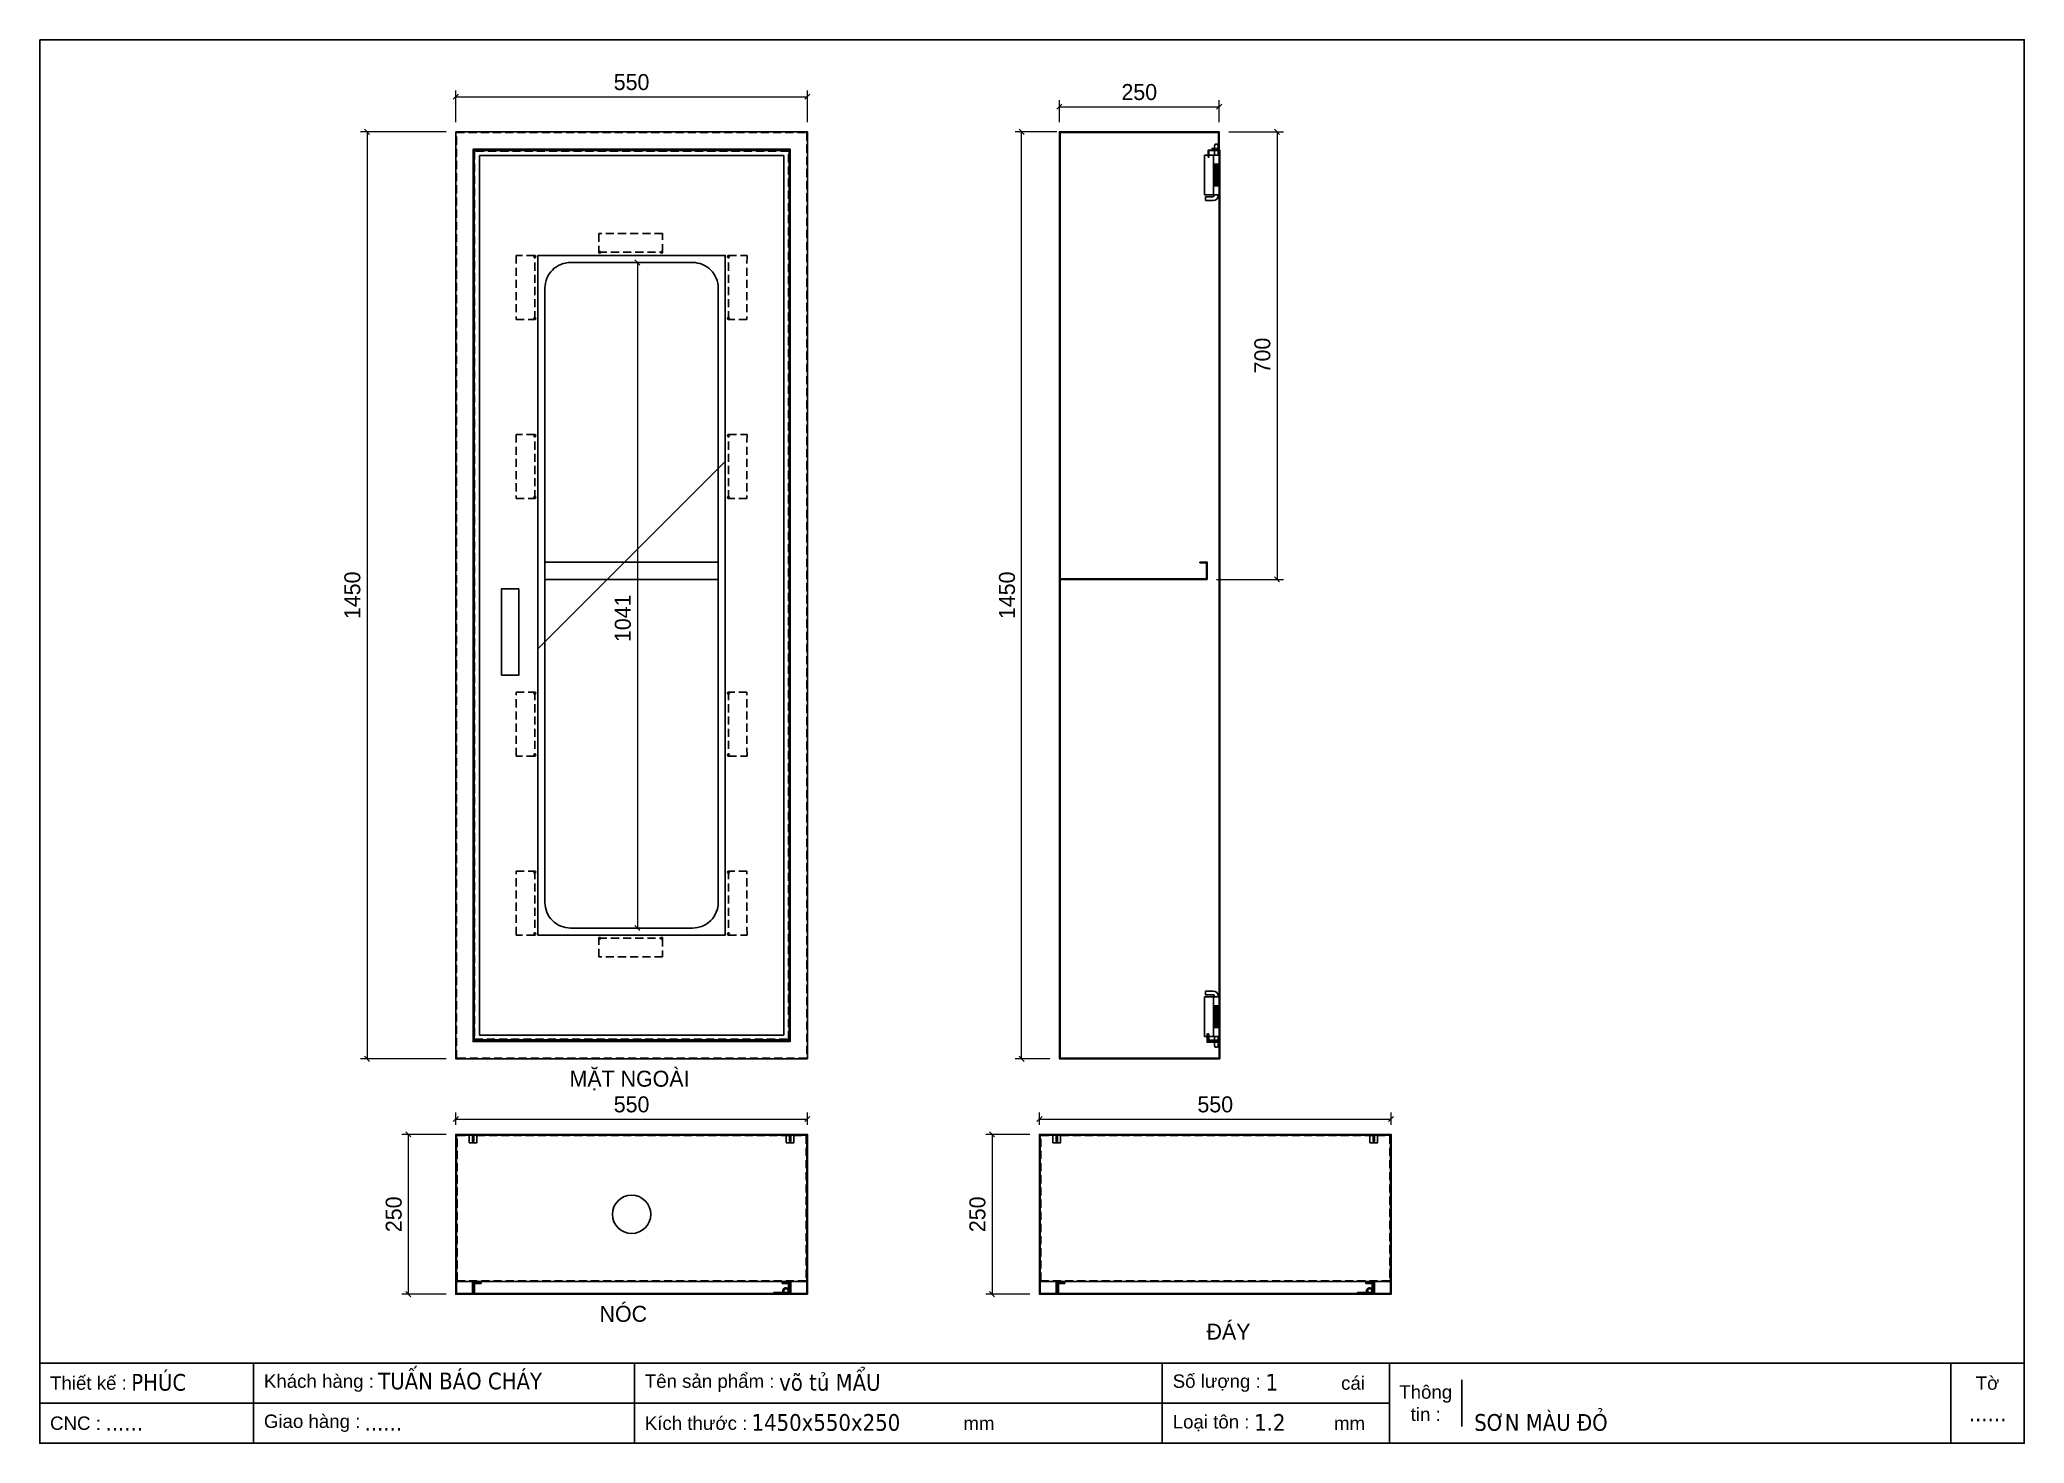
# Model space of a CAD drawing. Header units: millimetres. Extents: x 0 to 3105, y 0 to 2195.
import ezdxf
from ezdxf.enums import TextEntityAlignment as Align

# ---------------------------------------------------------------- set-up
doc = ezdxf.new("R2010")
doc.units = ezdxf.units.MM
doc.linetypes.add('HIDDENX2', pattern=[19.05, 12.7, -6.35])
doc.layers.add('DIM', color=253, linetype='Continuous')
doc.styles.add('Arial', font='arial.ttf')
doc.styles.add('Tahoma (Input Text)', font='tahoma.ttf')
doc.dimstyles.new('Dim-25', dxfattribs={"dimtxt": 25, "dimasz": 8, "dimexe": 10, "dimexo": 15, "dimgap": 10, "dimtad": 1, "dimdec": 0, "dimtxsty": 'Standard', "dimblk": 'OBLIQUE', "dimcen": 10, "dimclrd": 5, "dimclre": 5, "dimclrt": 3, "dimazin": 3, "dimtfac": 1, "dimtdec": 0, "dimtmove": 0, "dimatfit": 3, "dimldrblk": 'OBLIQUE', "dimlwd": 9, "dimlwe": 9})

# ---------------------------------------------------------------- blocks, each defined once
blk = doc.blocks.new('*D1')
at = {"color": 0, "linetype": 'ByBlock', "lineweight": -2}
for p, q in [((1540.3, 2047.4), (1532.3, 2055.4)), ((1532.3, 605.4), (1540.3, 597.4))]:
    blk.add_line(p, q, dxfattribs=at)
at = {"layer": 'Defpoints', "color": 0, "transparency": 16777216}
for p in [(1536.3, 2051.4), (1606.3, 2051.4), (1595.3, 601.4)]:
    blk.add_point(p, dxfattribs=at)
at = {"layer": 'DIM', "color": 5, "lineweight": 9, "transparency": 16777216}
for p, q in [((1591.3, 2051.4), (1526.3, 2051.4)), ((1536.3, 601.4), (1536.3, 2051.4)), ((1580.3, 601.4), (1526.3, 601.4))]:
    blk.add_line(p, q, dxfattribs=at)
at = {"layer": 'DIM', "color": 3, "transparency": 16777216, "insert": (1513.5, 1326.4), "char_height": 25, "attachment_point": 5, "rotation": 90}
blk.add_mtext('1450', dxfattribs=at)
blk = doc.blocks.new('_Oblique')
at = {"color": 0, "linetype": 'ByBlock', "lineweight": -2}
blk.add_line((-0.5, -0.5), (0.5, 0.5), dxfattribs=at)
blk = doc.blocks.new('HL035-1-2')
at = {"color": 1}
for p, q in [((-4.5, 79), (18.5, 79)), ((-4.5, 65), (-4.5, 79)), ((-4.5, 65), (4.5, 65)), ((1.3, 65), (-4, 64)), ((4, 64), (-4, 62.5)), ((-4, 64), (-3, 64)), ((4, 62.5), (-4, 61)), ((-4, 62.5), (-3, 62.5)), ((-3, 79), (-3, 80)), ((-3, 79), (-3, 79)), ((3, 79), (3, 80)), ((3, 64), (4, 64)), ((3, 62.5), (4, 62.5)), ((4.5, 65), (4.5, 79)), ((4.5, 65), (4.5, 31)), ((5, 88), (17, 88)), ((5, 82), (17, 82)), ((17, 88), (17, 82)), ((18.5, 79), (18.5, 17)), ((4, 61), (-4, 59.5)), ((-4, 61), (-3, 61)), ((4, 59.5), (-4, 58)), ((-4, 59.5), (-3, 59.5)), ((4, 58), (-4, 56.5)), ((-4, 58), (-3, 58)), ((4, 56.5), (-4, 55)), ((-4, 56.5), (-3, 56.5)), ((4, 55), (-4, 53.5)), ((-4, 55), (-3, 55)), ((4, 53.5), (-4, 52)), ((-4, 53.5), (-3, 53.5)), ((4, 52), (-4, 50.5)), ((-4, 52), (-3, 52)), ((4, 50.5), (-4, 49)), ((-4, 50.5), (-3, 50.5)), ((4, 49), (-4, 47.5)), ((-4, 49), (-3, 49)), ((4, 47.5), (-4, 46)), ((-4, 47.5), (-3, 47.5)), ((4, 46), (-4, 44.5)), ((-4, 46), (-3, 46)), ((4, 44.5), (-4, 43)), ((-4, 44.5), (-3, 44.5)), ((4, 43), (-4, 41.5)), ((-4, 43), (-3, 43)), ((4, 41.5), (-4, 40)), ((-4, 41.5), (-3, 41.5)), ((4, 40), (-4, 38.5)), ((-4, 40), (-3, 40)), ((4, 38.5), (-4, 37)), ((-4, 38.5), (-3, 38.5)), ((4, 37), (-4, 35.5)), ((-4, 37), (-3, 37)), ((4, 35.5), (-4, 34)), ((-4, 35.5), (-3, 35.5)), ((4, 34), (-4, 32.5)), ((-4, 34), (-3, 34)), ((3, 61), (4, 61)), ((3, 59.5), (4, 59.5)), ((3, 58), (4, 58)), ((3, 56.5), (4, 56.5)), ((3, 55), (4, 55)), ((3, 53.5), (4, 53.5)), ((3, 52), (4, 52)), ((3, 50.5), (4, 50.5)), ((3, 49), (4, 49)), ((3, 47.5), (4, 47.5)), ((3, 46), (4, 46)), ((3, 44.5), (4, 44.5)), ((3, 43), (4, 43)), ((3, 41.5), (4, 41.5)), ((3, 40), (4, 40)), ((3, 38.5), (4, 38.5)), ((3, 37), (4, 37)), ((3, 35.5), (4, 35.5)), ((3, 34), (4, 34)), ((-4.5, 17), (-4.5, 31)), ((-4.5, 31), (4.5, 31)), ((18.5, 17), (-4.5, 17)), ((-3, 3), (-2, 0)), ((3, 3), (2, 0)), ((4.5, 17), (4.5, 31))]:
    blk.add_line(p, q, dxfattribs=at)
for points in [[(-3, 32.5), (-3, 65)], [(3, 65), (3, 32.5)], [(-3, 3), (-3, 17)], [(2, 0), (-2, 0)], [(3, 17), (3, 3)]]:
    blk.add_lwpolyline(points, dxfattribs=at)
blk.add_lwpolyline([(-4, 32.5), (4, 32.5), (4, 31), (-4, 31)], close=True, dxfattribs=at)
for radius in [8, 2]:
    blk.add_arc((5, 80), radius, 90, 180, dxfattribs=at)
blk = doc.blocks.new('*D2')
at = {"color": 0, "linetype": 'ByBlock', "lineweight": -2}
for p, q in [((655, 2110.2), (647, 2102.2)), ((1197, 2102.2), (1205, 2110.2))]:
    blk.add_line(p, q, dxfattribs=at)
at = {"layer": 'Defpoints', "color": 0, "transparency": 16777216}
for p in [(1201, 2106.2), (651, 2051.4), (1201, 2051.4)]:
    blk.add_point(p, dxfattribs=at)
at = {"layer": 'DIM', "color": 5, "lineweight": 9, "transparency": 16777216}
for p, q in [((651, 2066.4), (651, 2116.2)), ((1201, 2066.4), (1201, 2116.2)), ((651, 2106.2), (1201, 2106.2))]:
    blk.add_line(p, q, dxfattribs=at)
at = {"layer": 'DIM', "color": 3, "transparency": 16777216, "insert": (926, 2129), "char_height": 25, "attachment_point": 5}
blk.add_mtext('550', dxfattribs=at)
blk = doc.blocks.new('*D3')
at = {"color": 0, "linetype": 'ByBlock', "lineweight": -2}
for p, q in [((516.1, 2047.4), (508.1, 2055.4)), ((508.1, 605.4), (516.1, 597.4))]:
    blk.add_line(p, q, dxfattribs=at)
at = {"layer": 'Defpoints', "color": 0, "transparency": 16777216}
for p in [(651, 2051.4), (512.1, 601.4), (651, 601.4)]:
    blk.add_point(p, dxfattribs=at)
at = {"layer": 'DIM', "color": 5, "lineweight": 9, "transparency": 16777216}
for p, q in [((636, 2051.4), (502.1, 2051.4)), ((512.1, 2051.4), (512.1, 601.4)), ((636, 601.4), (502.1, 601.4))]:
    blk.add_line(p, q, dxfattribs=at)
at = {"layer": 'DIM', "color": 3, "transparency": 16777216, "insert": (489.3, 1326.4), "char_height": 25, "attachment_point": 5, "rotation": 90}
blk.add_mtext('1450', dxfattribs=at)
blk = doc.blocks.new('*D4')
at = {"color": 0, "linetype": 'ByBlock', "lineweight": -2}
for p, q in [((580.7, 479.2), (572.7, 487.2)), ((572.7, 237.2), (580.7, 229.2))]:
    blk.add_line(p, q, dxfattribs=at)
at = {"layer": 'Defpoints', "color": 0, "transparency": 16777216}
for p in [(651, 483.2), (576.7, 233.2), (651, 233.2)]:
    blk.add_point(p, dxfattribs=at)
at = {"layer": 'DIM', "color": 5, "lineweight": 9, "transparency": 16777216}
for p, q in [((636, 483.2), (566.7, 483.2)), ((576.7, 483.2), (576.7, 233.2)), ((636, 233.2), (566.7, 233.2))]:
    blk.add_line(p, q, dxfattribs=at)
at = {"layer": 'DIM', "color": 3, "transparency": 16777216, "insert": (554, 358.2), "char_height": 25, "attachment_point": 5, "rotation": 90}
blk.add_mtext('250', dxfattribs=at)
blk = doc.blocks.new('khungtenAsean2')
at = {"color": 7}
for p, q in [((2970, -1980), (0, -1980)), ((320, -1980), (320, -2100)), ((890, -1980), (890, -2100)), ((1680, -1980), (1680, -2100)), ((2020, -1980), (2020, -2100)), ((2860, -1980), (2860, -2100)), ((2128.3, -2005), (2128.3, -2075)), ((2020, -2040), (0, -2040))]:
    blk.add_line(p, q, dxfattribs=at)
blk.add_lwpolyline([(0, 0), (2970, 0), (2970, -2100), (0, -2100)], close=True, dxfattribs=at)
at = {"color": 2, "char_height": 20, "style": 'Arial'}
for s, insert, width, attachment_point in [('  Thiết kế :', (0, -2010), 917.634, 4), ('  Khách hàng :', (320, -2010), 917.634, 4), ('  Tên sản phẩm :', (890, -2010), 917.634, 4), ('  Số lượng :', (1680, -2010), 917.634, 4), ('cái', (1947.6, -2010), 917.634, 4), ('Thông\\Ptin :', (2074.2, -2040), 108.311, 5), ('Tờ', (2915, -2010), 110, 5), ('  CNC :', (0, -2070), 917.634, 4), ('  Giao hàng :', (320, -2070), 917.634, 4), ('  Kích thước :', (890, -2070), 917.634, 4), ('mm', (1382.3, -2070), 917.634, 4), ('  Loại tôn :', (1680, -2070), 917.634, 4), ('mm', (1936.9, -2070), 917.634, 4)]:
    blk.add_mtext(s, dxfattribs=dict(at, insert=insert, width=width, attachment_point=attachment_point))
at = {"color": 1, "style": 'Tahoma (Input Text)', "flags": 8}
for tag, p in [('#01', (137.1, -2021.3)), ('#03', (506.6, -2019.3)), ('#05', (1106.6, -2021.3)), ('#07', (1834.7, -2021.3)), ('#09', (2146.7, -2021.3)), ('#02', (98.5, -2081.3)), ('#04', (486.1, -2081.3)), ('#06', (1065.3, -2081.3)), ('#08', (1817.4, -2081.3)), ('#10', (2146.7, -2081.3))]:
    blk.add_attdef(tag, p, '', height=25, dxfattribs=at)
blk.add_attdef('#11', text='', height=25, dxfattribs=at).set_placement((2915, -2067.3), align=Align.CENTER)
blk = doc.blocks.new('*D5')
at = {"color": 0, "linetype": 'ByBlock', "lineweight": -2}
for p, q in [((1939.8, 2047.4), (1931.8, 2055.4)), ((1931.8, 1355.3), (1939.8, 1347.3))]:
    blk.add_line(p, q, dxfattribs=at)
at = {"layer": 'Defpoints', "color": 0, "transparency": 16777216}
for p in [(1845.3, 2051.4), (1826.3, 1351.3), (1935.8, 1351.3)]:
    blk.add_point(p, dxfattribs=at)
at = {"layer": 'DIM', "color": 5, "lineweight": 9, "transparency": 16777216}
for p, q in [((1860.3, 2051.4), (1945.8, 2051.4)), ((1935.8, 2051.4), (1935.8, 1351.3)), ((1841.3, 1351.3), (1945.8, 1351.3))]:
    blk.add_line(p, q, dxfattribs=at)
at = {"layer": 'DIM', "color": 3, "transparency": 16777216, "insert": (1913, 1701.4), "char_height": 25, "attachment_point": 5, "rotation": 90}
blk.add_mtext('700', dxfattribs=at)
blk = doc.blocks.new('*D6')
at = {"color": 0, "linetype": 'ByBlock', "lineweight": -2}
for p, q in [((1939.8, 2047.4), (1931.8, 2055.4)), ((1931.8, 1355.3), (1939.8, 1347.3))]:
    blk.add_line(p, q, dxfattribs=at)
at = {"layer": 'Defpoints', "color": 0, "transparency": 16777216}
for p in [(1845.3, 2051.4), (1826.3, 1351.3), (1935.8, 1351.3)]:
    blk.add_point(p, dxfattribs=at)
at = {"layer": 'DIM', "color": 5, "lineweight": 9, "transparency": 16777216}
for p, q in [((1860.3, 2051.4), (1945.8, 2051.4)), ((1935.8, 2051.4), (1935.8, 1351.3)), ((1841.3, 1351.3), (1945.8, 1351.3))]:
    blk.add_line(p, q, dxfattribs=at)
at = {"layer": 'DIM', "color": 3, "transparency": 16777216, "insert": (1913, 1701.4), "char_height": 25, "attachment_point": 5, "rotation": 90}
blk.add_mtext('700', dxfattribs=at)
blk = doc.blocks.new('*D7')
at = {"color": 0, "linetype": 'ByBlock', "lineweight": -2}
for p, q in [((1599.3, 2094.6), (1591.3, 2086.6)), ((1841.3, 2086.6), (1849.3, 2094.6))]:
    blk.add_line(p, q, dxfattribs=at)
at = {"layer": 'Defpoints', "color": 0, "ltscale": 3, "transparency": 16777216}
for p in [(1845.3, 2090.6), (1595.3, 2051.4), (1845.3, 2051.4)]:
    blk.add_point(p, dxfattribs=at)
at = {"layer": 'DIM', "color": 5, "lineweight": 9, "ltscale": 3, "transparency": 16777216}
for p, q in [((1595.3, 2066.4), (1595.3, 2100.6)), ((1595.3, 2090.6), (1845.3, 2090.6)), ((1845.3, 2066.4), (1845.3, 2100.6))]:
    blk.add_line(p, q, dxfattribs=at)
at = {"layer": 'DIM', "color": 3, "ltscale": 3, "transparency": 16777216, "insert": (1720.3, 2113.4), "char_height": 25, "attachment_point": 5}
blk.add_mtext('250', dxfattribs=at)
blk = doc.blocks.new('*D8')
at = {"color": 0, "linetype": 'ByBlock', "lineweight": -2}
for p, q in [((939.1, 1842.9), (931.1, 1850.9)), ((931.1, 809.9), (939.1, 801.9))]:
    blk.add_line(p, q, dxfattribs=at)
at = {"layer": 'Defpoints', "color": 0, "ltscale": 3, "transparency": 16777216}
for p in [(893.5, 1846.9), (893.5, 805.9), (935.1, 805.9)]:
    blk.add_point(p, dxfattribs=at)
at = {"layer": 'DIM', "color": 5, "lineweight": 9, "ltscale": 3, "transparency": 16777216}
for p, q in [((908.5, 1846.9), (945.1, 1846.9)), ((935.1, 1846.9), (935.1, 805.9)), ((908.5, 805.9), (945.1, 805.9))]:
    blk.add_line(p, q, dxfattribs=at)
at = {"layer": 'DIM', "color": 3, "ltscale": 3, "transparency": 16777216, "insert": (912.4, 1290.4), "char_height": 25, "attachment_point": 5, "rotation": 90}
blk.add_mtext('1041', dxfattribs=at)
blk = doc.blocks.new('*D9')
at = {"color": 0, "linetype": 'ByBlock', "lineweight": -2}
for p, q in [((655, 511.2), (647, 503.2)), ((1197, 503.2), (1205, 511.2))]:
    blk.add_line(p, q, dxfattribs=at)
at = {"layer": 'Defpoints', "color": 0, "ltscale": 3, "transparency": 16777216}
for p in [(1201, 507.2), (651, 483.2), (1201, 483.2)]:
    blk.add_point(p, dxfattribs=at)
at = {"layer": 'DIM', "color": 5, "lineweight": 9, "ltscale": 3, "transparency": 16777216}
for p, q in [((651, 498.2), (651, 517.2)), ((651, 507.2), (1201, 507.2)), ((1201, 498.2), (1201, 517.2))]:
    blk.add_line(p, q, dxfattribs=at)
at = {"layer": 'DIM', "color": 3, "ltscale": 3, "transparency": 16777216, "insert": (926, 530), "char_height": 25, "attachment_point": 5}
blk.add_mtext('550', dxfattribs=at)
blk = doc.blocks.new('*D10')
at = {"color": 0, "linetype": 'ByBlock', "lineweight": -2}
for p, q in [((1494, 479.2), (1486, 487.2)), ((1486, 237.2), (1494, 229.2))]:
    blk.add_line(p, q, dxfattribs=at)
at = {"layer": 'Defpoints', "color": 0, "transparency": 16777216}
for p in [(1564.2, 483.2), (1490, 233.2), (1564.2, 233.2)]:
    blk.add_point(p, dxfattribs=at)
at = {"layer": 'DIM', "color": 5, "lineweight": 9, "transparency": 16777216}
for p, q in [((1549.2, 483.2), (1480, 483.2)), ((1490, 483.2), (1490, 233.2)), ((1549.2, 233.2), (1480, 233.2))]:
    blk.add_line(p, q, dxfattribs=at)
at = {"layer": 'DIM', "color": 3, "transparency": 16777216, "insert": (1467.2, 358.2), "char_height": 25, "attachment_point": 5, "rotation": 90}
blk.add_mtext('250', dxfattribs=at)
blk = doc.blocks.new('*D11')
at = {"color": 0, "linetype": 'ByBlock', "lineweight": -2}
for p, q in [((1568.2, 511.2), (1560.2, 503.2)), ((2110.2, 503.2), (2118.2, 511.2))]:
    blk.add_line(p, q, dxfattribs=at)
at = {"layer": 'Defpoints', "color": 0, "ltscale": 3, "transparency": 16777216}
for p in [(2114.2, 507.2), (1564.2, 483.2), (2114.2, 483.2)]:
    blk.add_point(p, dxfattribs=at)
at = {"layer": 'DIM', "color": 5, "lineweight": 9, "ltscale": 3, "transparency": 16777216}
for p, q in [((1564.2, 498.2), (1564.2, 517.2)), ((1564.2, 507.2), (2114.2, 507.2)), ((2114.2, 498.2), (2114.2, 517.2))]:
    blk.add_line(p, q, dxfattribs=at)
at = {"layer": 'DIM', "color": 3, "ltscale": 3, "transparency": 16777216, "insert": (1839.2, 530), "char_height": 25, "attachment_point": 5}
blk.add_mtext('550', dxfattribs=at)

msp = doc.modelspace()

# ---------------------------------------------------------------- hatches: boundary and pattern name
at = {"ltscale": 3}
h = msp.add_hatch(dxfattribs=at)
h.set_pattern_fill('ANSI31', color=4, scale=100, style=0)
h.set_pattern_definition([(45, (-120425.7, 1087422.4), (-883.8835, 883.8835), [])])
h.paths.add_polyline_path([(779.5, 794.9), (1072.5, 794.9), (1072.5, 1857.9), (779.5, 1857.9)])

# ---------------------------------------------------------------- linework, layer by layer
at = {"color": 1}
for p, q in [((1148.7, 235.7), (1167, 235.7)), ((1148.7, 235.7), (1148.7, 234.2)), ((1167.2, 234.2), (1148.7, 234.2)), ((1162.8, 237.7), (1164.3, 238)), ((1167.2, 241.7), (1172.3, 241.7)), ((1167.2, 235.7), (1172.3, 235.7)), ((2061.9, 235.7), (2080.3, 235.7)), ((2061.9, 235.7), (2061.9, 234.2)), ((2080.4, 234.2), (2061.9, 234.2)), ((2076.1, 237.7), (2077.5, 238)), ((2080.4, 241.7), (2085.5, 241.7)), ((2080.4, 235.7), (2085.5, 235.7))]:
    msp.add_line(p, q, dxfattribs=at)
at = {"color": 7}
for points in [[(651, 2051.4), (1201, 2051.4), (1201, 601.4), (651, 601.4)], [(1834.3, 2024.4), (1845.3, 2024.4), (1845.3, 2051.4), (1596.3, 2051.4), (1596.3, 2050.4), (1844.3, 2050.4), (1844.3, 2025.4), (1834.3, 2025.4)], [(678, 2024.4), (1174, 2024.4), (1174, 628.4), (678, 628.4)], [(1829.3, 640.4), (1829.3, 630.4), (1845.3, 630.4), (1845.3, 2021.9), (1829.3, 2021.9), (1829.3, 2011.9), (1828.3, 2011.9), (1828.3, 2022.9), (1846.3, 2022.9), (1846.3, 629.4), (1828.3, 629.4), (1828.3, 640.4)], [(677, 472.2), (677, 482.2), (652, 482.2), (652, 234.2), (677, 234.2), (677, 253.2), (690, 253.2), (690, 252.2), (678, 252.2), (678, 233.2), (651, 233.2), (651, 483.2), (678, 483.2), (678, 472.2)], [(1173, 472.2), (1173, 482.2), (679, 482.2), (679, 472.2), (678, 472.2), (678, 483.2), (1174, 483.2), (1174, 472.2)], [(1175, 472.2), (1175, 482.2), (1200, 482.2), (1200, 234.2), (1175, 234.2), (1175, 253.2), (1162, 253.2), (1162, 252.2), (1174, 252.2), (1174, 233.2), (1201, 233.2), (1201, 483.2), (1174, 483.2), (1174, 472.2)], [(1590.2, 472.2), (1590.2, 482.2), (1565.2, 482.2), (1565.2, 234.2), (1590.2, 234.2), (1590.2, 253.2), (1603.2, 253.2), (1603.2, 252.2), (1591.2, 252.2), (1591.2, 233.2), (1564.2, 233.2), (1564.2, 483.2), (1591.2, 483.2), (1591.2, 472.2)], [(2086.2, 472.2), (2086.2, 482.2), (1592.2, 482.2), (1592.2, 472.2), (1591.2, 472.2), (1591.2, 483.2), (2087.2, 483.2), (2087.2, 472.2)], [(2088.2, 472.2), (2088.2, 482.2), (2113.2, 482.2), (2113.2, 234.2), (2088.2, 234.2), (2088.2, 253.2), (2075.2, 253.2), (2075.2, 252.2), (2087.2, 252.2), (2087.2, 233.2), (2114.2, 233.2), (2114.2, 483.2), (2087.2, 483.2), (2087.2, 472.2)], [(1161.5, 250.2), (1171.5, 250.2), (1171.5, 234.2), (680.5, 234.2), (680.5, 250.2), (690.5, 250.2), (690.5, 251.2), (679.5, 251.2), (679.5, 233.2), (1172.5, 233.2), (1172.5, 251.2), (1161.5, 251.2)], [(2074.7, 250.2), (2084.7, 250.2), (2084.7, 234.2), (1593.7, 234.2), (1593.7, 250.2), (1603.7, 250.2), (1603.7, 251.2), (1592.7, 251.2), (1592.7, 233.2), (2085.7, 233.2), (2085.7, 251.2), (2074.7, 251.2)]]:
    msp.add_lwpolyline(points, close=True, dxfattribs=at)
at = {"color": 7, "linetype": 'HIDDENX2'}
for points in [[(652, 2050.4), (1200, 2050.4), (1200, 602.4), (652, 602.4)], [(974.6, 1892.1), (874.6, 1892.1), (874.6, 1862.9), (974.6, 1863.1)], [(774.5, 1757.9), (774.5, 1857.9), (745.3, 1857.9), (745.4, 1757.9)], [(1077.5, 1757.9), (1077.5, 1857.9), (1106.6, 1857.9), (1106.5, 1757.9)], [(774.5, 1477.9), (774.5, 1577.9), (745.3, 1577.9), (745.4, 1477.9)], [(1077.5, 1477.9), (1077.5, 1577.9), (1106.6, 1577.9), (1106.5, 1477.9)], [(774.5, 1174.9), (774.5, 1074.9), (745.3, 1074.9), (745.4, 1174.9)], [(1077.5, 1174.9), (1077.5, 1074.9), (1106.6, 1074.9), (1106.5, 1174.9)], [(774.5, 894.9), (774.5, 794.9), (745.3, 794.9), (745.4, 894.9)], [(1077.5, 894.9), (1077.5, 794.9), (1106.6, 794.9), (1106.5, 894.9)], [(974.6, 760.8), (874.6, 760.8), (874.6, 790), (974.6, 789.9)]]:
    msp.add_lwpolyline(points, close=True, dxfattribs=at)
at = {"color": 7}
for points in [[(1606.3, 601.4), (1595.3, 601.4), (1595.3, 2051.4), (1606.3, 2051.4)], [(1606.3, 2050.4), (1596.3, 2050.4), (1596.3, 602.4), (1606.3, 602.4)], [(1164, 2014.4), (1164, 638.4), (688, 638.4), (688, 2014.4)], [(688, 2014.4), (1164, 2014.4)], [(1596.3, 602.4), (1845.3, 602.4), (1845.3, 627.4), (1826.3, 627.4), (1826.3, 640.4), (1827.3, 640.4), (1827.3, 628.4), (1846.3, 628.4), (1846.3, 601.4), (1595.3, 601.4), (1595.3, 601.4), (1606.3, 601.4), (1606.3, 601.4), (1596.3, 601.4)], [(672, 482.2), (672, 470.2), (684, 470.2), (684, 482.2)], [(677, 482.2), (677, 472.2), (679, 472.2), (679, 482.2)], [(1180, 482.2), (1180, 470.2), (1168, 470.2), (1168, 482.2)], [(1585.2, 482.2), (1585.2, 470.2), (1597.2, 470.2), (1597.2, 482.2)], [(1590.2, 482.2), (1590.2, 472.2), (1592.2, 472.2), (1592.2, 482.2)], [(2093.2, 482.2), (2093.2, 470.2), (2081.2, 470.2), (2081.2, 482.2)]]:
    msp.add_lwpolyline(points, dxfattribs=at)
at = {"color": 6}
msp.add_lwpolyline([(679.5, 630.9), (1172.5, 630.9), (1172.5, 2021.9), (679.5, 2021.9)], close=True, dxfattribs=at)
at = {"color": 6, "linetype": 'HIDDENX2'}
msp.add_lwpolyline([(680.5, 631.9), (1171.5, 631.9), (1171.5, 2020.9), (680.5, 2020.9)], close=True, dxfattribs=at)
at = {"color": 4}
msp.add_lwpolyline([(779.5, 794.9), (1072.5, 794.9), (1072.5, 1857.9), (779.5, 1857.9)], close=True, dxfattribs=at)
at = {"color": 2}
msp.add_lwpolyline([(830.5, 805.9), (1021.5, 805.9, 0.414214), (1061.5, 845.9), (1061.5, 1806.9, 0.414214), (1021.5, 1846.9), (830.5, 1846.9, 0.414214), (790.5, 1806.9), (790.5, 845.9, 0.414214)], format="xyb", close=True, dxfattribs=at)
at = {"color": 3}
for points in [[(790.5, 1378.3), (1061.5, 1378.3), (1061.5, 1351.3), (790.5, 1351.3)], [(1815.3, 1378.3), (1826.3, 1378.3), (1826.3, 1351.3), (1596.3, 1351.3), (1596.3, 1352.3), (1825.3, 1352.3), (1825.3, 1377.3), (1815.3, 1377.3)]]:
    msp.add_lwpolyline(points, close=True, dxfattribs=at)
at = {"color": 2}
msp.add_lwpolyline([(722.5, 1201.4), (749.5, 1201.4), (749.5, 1336.4), (722.5, 1336.4)], close=True, dxfattribs=at)
at = {"color": 3}
for points in [[(684, 482.2), (1200, 482.2), (1200, 253.2), (652, 253.2), (652, 482.2), (672, 482.2)], [(1597.2, 482.2), (2113.2, 482.2), (2113.2, 253.2), (1565.2, 253.2), (1565.2, 482.2), (1585.2, 482.2)]]:
    msp.add_lwpolyline(points, dxfattribs=at)
at = {"color": 3, "linetype": 'HIDDENX2'}
for points in [[(684, 481.2), (1199, 481.2), (1199, 254.2), (653, 254.2), (653, 481.2), (672, 481.2)], [(1597.2, 481.2), (2112.2, 481.2), (2112.2, 254.2), (1566.2, 254.2), (1566.2, 481.2), (1585.2, 481.2)]]:
    msp.add_lwpolyline(points, dxfattribs=at)
at = {"color": 2, "ltscale": 3}
for centre, radius in [((876.1, 1862.9), 1.5), ((973.1, 1862.9), 1.5), ((774.5, 1856.4), 1.5), ((1077.5, 1856.4), 1.5), ((774.5, 1759.4), 1.5), ((1077.5, 1759.4), 1.5), ((774.5, 1576.4), 1.5), ((1077.5, 1576.4), 1.5), ((774.5, 1479.4), 1.5), ((1077.5, 1479.4), 1.5), ((774.5, 1173.4), 1.5), ((1077.5, 1173.4), 1.5), ((774.5, 1076.4), 1.5), ((1077.5, 1076.4), 1.5), ((774.5, 893.4), 1.5), ((1077.5, 893.4), 1.5), ((774.5, 796.4), 1.5), ((876.1, 789.9), 1.5), ((973.1, 789.9), 1.5), ((1077.5, 796.4), 1.5), ((926, 358.2), 30)]:
    msp.add_circle(centre, radius, dxfattribs=at)
at = {"color": 2}
for centre in [(1167.2, 238.7), (2080.4, 238.7)]:
    msp.add_circle(centre, 4, dxfattribs=at)
at = {"color": 1}
for centre, radius, start, end in [((1167.2, 238.7), 4.5, 41.8103, 193.4301), ((1167.2, 238.7), 3, 90, 193.4301), ((1167.2, 238.7), 3, 90, 270), ((1167.2, 238.7), 3, 267.0927, 270), ((1167.2, 238.7), 4.5, 270, 318.1897), ((2080.4, 238.7), 4.5, 41.8103, 193.4301), ((2080.4, 238.7), 3, 90, 193.4301), ((2080.4, 238.7), 3, 90, 270), ((2080.4, 238.7), 3, 267.0927, 270), ((2080.4, 238.7), 4.5, 270, 318.1897)]:
    msp.add_arc(centre, radius, start, end, dxfattribs=at)

# ---------------------------------------------------------------- block references
at = {"color": 7}
ref = msp.add_blockref('khungtenAsean2', (0, 2195.4), dxfattribs=dict(at, xscale=1.04544000000169, yscale=1.04544000000169, zscale=1.04544000000169))
ref.add_attrib('#11', '......', dxfattribs={"color": 1, "height": 26.14, "style": 'Tahoma (Input Text)'}).set_placement((3047.5, 34.1), align=Align.CENTER)
ref.add_attrib('#10', 'SƠN MÀU ĐỎ', (2244.3, 19.6), dxfattribs={"color": 1, "height": 26.14, "style": 'Tahoma (Input Text)'})
ref.add_attrib('#08', '1.2', (1900, 19.6), dxfattribs={"color": 1, "height": 26.14, "style": 'Tahoma (Input Text)'})
ref.add_attrib('#07', '1', (1918, 82.3), dxfattribs={"color": 1, "height": 26.1, "style": 'Tahoma (Input Text)'})
ref.add_attrib('#06', '1450x550x250', (1113.7, 19.6), dxfattribs={"color": 1, "height": 26.136, "style": 'Tahoma (Input Text)'})
ref.add_attrib('#05', 'võ tủ MẨU', (1156.9, 82.3), dxfattribs={"color": 1, "height": 26.14, "style": 'Tahoma (Input Text)'})
ref.add_attrib('#04', '......', (508.2, 19.6), dxfattribs={"color": 1, "height": 26.14, "style": 'Tahoma (Input Text)'})
ref.add_attrib('#03', 'TUẤN BÁO CHÁY', (529.6, 84.4), dxfattribs={"color": 1, "height": 26.136, "style": 'Tahoma (Input Text)'})
ref.add_attrib('#02', '......', (102.9, 19.6), dxfattribs={"color": 1, "height": 26.14, "style": 'Tahoma (Input Text)'})
ref.add_attrib('#01', 'PHÚC', (143.3, 82.3), dxfattribs={"color": 1, "height": 26.14, "style": 'Tahoma (Input Text)'})
at = {"color": 7, "rotation": 180}
msp.add_blockref('HL035-1-2', (1840.8, 2031.9), dxfattribs=at)
at = {"color": 7, "xscale": -1}
msp.add_blockref('HL035-1-2', (1840.8, 619.4), dxfattribs=at)

# ---------------------------------------------------------------- texts
at = {"color": 2, "char_height": 25, "width": 575, "attachment_point": 5}
for s, insert in [('MẶT NGOÀI', (922.8, 567.5)), ('NÓC', (913.1, 202.3)), ('ĐÁY', (1859.9, 174.6))]:
    msp.add_mtext(s, dxfattribs=dict(at, insert=insert))

# ---------------------------------------------------------------- dimensions: what is measured, and where the dimension line sits
at = {"layer": 'DIM', "color": 7}
dim = msp.add_linear_dim(base=(1201, 2106.2), p1=(651, 2051.4), p2=(1201, 2051.4), dimstyle='Dim-25', dxfattribs=at)
dim.commit()
dim.dimension.update_dxf_attribs({"geometry": '*D2', "text_midpoint": (926, 2129)})
at = {"layer": 'DIM', "color": 7, "ltscale": 3}
for base, p1, p2, picture, middle in [((1845.3, 2090.6), (1595.3, 2051.4), (1845.3, 2051.4), '*D7', (1720.3, 2113.4)), ((1201, 507.2), (651, 483.2), (1201, 483.2), '*D9', (926, 530)), ((2114.2, 507.2), (1564.2, 483.2), (2114.2, 483.2), '*D11', (1839.2, 530))]:
    dim = msp.add_linear_dim(base=base, p1=p1, p2=p2, dimstyle='Dim-25', dxfattribs=at)
    dim.commit()
    dim.dimension.update_dxf_attribs({"geometry": picture, "text_midpoint": middle})
at = {"layer": 'DIM', "color": 7}
for base, p1, p2, picture, middle in [((512.1, 601.4), (651, 2051.4), (651, 601.4), '*D3', (489.3, 1326.4)), ((1536.3, 2051.4), (1595.3, 601.4), (1606.3, 2051.4), '*D1', (1513.5, 1326.4)), ((1935.8, 1351.3), (1845.3, 2051.4), (1826.3, 1351.3), '*D5', (1913, 1701.4)), ((1935.8, 1351.3), (1846.3, 601.4), (1826.3, 1351.3), '*D6', (1913, 976.4)), ((576.7, 233.2), (651, 483.2), (651, 233.2), '*D4', (554, 358.2)), ((1490, 233.2), (1564.2, 483.2), (1564.2, 233.2), '*D10', (1467.2, 358.2))]:
    dim = msp.add_linear_dim(base=base, p1=p1, p2=p2, angle=90, dimstyle='Dim-25', dxfattribs=at)
    dim.commit()
    dim.dimension.update_dxf_attribs({"geometry": picture, "text_midpoint": middle})
at = {"layer": 'DIM', "color": 7, "ltscale": 3}
dim = msp.add_linear_dim(base=(935.1, 805.9), p1=(893.5, 1846.9), p2=(893.5, 805.9), angle=90, dimstyle='Dim-25', dxfattribs=at)
dim.commit()
dim.dimension.update_dxf_attribs({"geometry": '*D8', "text_midpoint": (935.1, 1290.4), "dimtype": 160})

doc.saveas('drawing.dxf')
